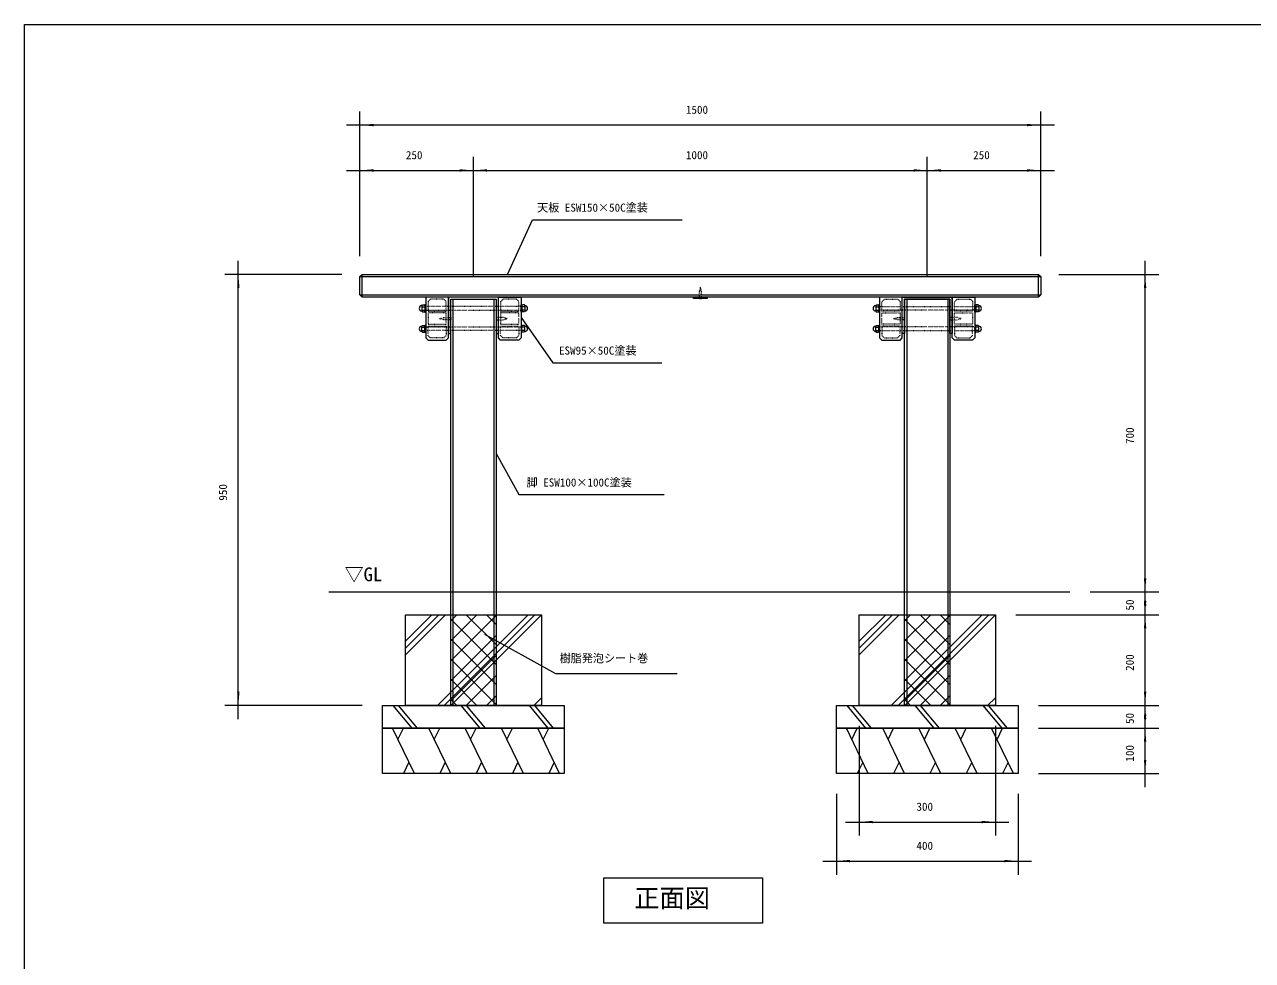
# Model space of a CAD drawing. Units: millimetres, scale not verified. Extents: x -2925 to 2925, y -2062 to 2062.
# Drawn here: x -2925 to -220, y 0 to 2062 of the extents above; entities that cross this region are included whole.
import ezdxf
from ezdxf.enums import TextEntityAlignment as Align

# ---------------------------------------------------------------- set-up
doc = ezdxf.new("R2010")
doc.units = ezdxf.units.MM
doc.header["$LTSCALE"] = 10
doc.linetypes.add('USER5', pattern=[0.208282, 0.069427, -0.138855])
doc.layers.add('0-1_IMPORTED', color=30, linetype='Continuous', lineweight=18)
doc.styles.add('ＭＳ ゴシック', font='')
doc.styles.get('ＭＳ ゴシック').set_extended_font_data('MS Gothic')

msp = doc.modelspace()

# ---------------------------------------------------------------- linework, layer by layer
at = {"layer": '0-1_IMPORTED', "color": 1}
for p, q in [((-2186, 1552), (-2186, 1871)), ((-686, 1552), (-686, 1871)), ((-2186, 1841), (-2216, 1841)), ((-686, 1841), (-2186, 1841)), ((-656, 1841), (-686, 1841)), ((-2186, 1552), (-2186, 1771)), ((-1936, 1507), (-1936, 1771)), ((-1936, 1507), (-1936, 1771)), ((-936, 1507), (-936, 1771)), ((-936, 1507), (-936, 1771)), ((-686, 1552), (-686, 1771)), ((-2216, 1741), (-2186, 1741)), ((-2186, 1741), (-1936, 1741)), ((-1966, 1741), (-1936, 1741)), ((-1936, 1741), (-1906, 1741)), ((-1936, 1741), (-936, 1741)), ((-966, 1741), (-936, 1741)), ((-936, 1741), (-906, 1741)), ((-936, 1741), (-686, 1741)), ((-686, 1741), (-656, 1741)), ((-2454, 1512), (-2454, 1542)), ((-456, 1512), (-456, 1542)), ((-2226, 1512), (-2484, 1512)), ((-2454, 562), (-2454, 1512)), ((-646, 1512), (-426, 1512)), ((-456, 812), (-456, 1512)), ((-456, 812), (-456, 842)), ((-577, 812), (-426, 812)), ((-577, 812), (-426, 812)), ((-456, 762), (-456, 812)), ((-456, 782), (-456, 812)), ((-456, 762), (-456, 792)), ((-741, 762), (-426, 762)), ((-741, 762), (-426, 762)), ((-456, 562), (-456, 762)), ((-456, 732), (-456, 762)), ((-1911.83, 719.09), (-1755.35, 632.65)), ((-1755.35, 632.65), (-1487, 632.65)), ((-456, 562), (-456, 592)), ((-2181, 562), (-2484, 562)), ((-2454, 532), (-2454, 562)), ((-691, 562), (-426, 562)), ((-691, 562), (-426, 562)), ((-456, 512), (-456, 562)), ((-456, 532), (-456, 562)), ((-456, 512), (-456, 542)), ((-1086, 517), (-1086, 275)), ((-786, 517), (-786, 275)), ((-691, 512), (-426, 512)), ((-691, 512), (-426, 512)), ((-456, 412), (-456, 512)), ((-456, 482), (-456, 512)), ((-691, 412), (-426, 412)), ((-456, 382), (-456, 412)), ((-1136, 367), (-1136, 189)), ((-736, 367), (-736, 189)), ((-1116, 305), (-1086, 305)), ((-1086, 305), (-786, 305)), ((-786, 305), (-756, 305)), ((-1166, 219), (-1136, 219)), ((-1136, 219), (-736, 219)), ((-736, 219), (-706, 219))]:
    msp.add_line(p, q, dxfattribs=at)
at = {"layer": '0-1_IMPORTED'}
for p, q in [((-2186, 1507), (-2181, 1512)), ((-2186, 1467), (-2186, 1507)), ((-2186, 1507), (-686, 1507)), ((-2181, 1512), (-691, 1512)), ((-2181, 1462), (-2181, 1512)), ((-691, 1512), (-686, 1507)), ((-691, 1462), (-691, 1512)), ((-686, 1507), (-686, 1467)), ((-2181, 1462), (-2186, 1467)), ((-2186, 1467), (-686, 1467)), ((-691, 1462), (-2181, 1462)), ((-686, 1467), (-691, 1462)), ((-2049.75, 1442.75), (-2049.5, 1442.75)), ((-2049.5, 1442.75), (-2048.49, 1444.5)), ((-2049.5, 1442.75), (-2049.5, 1431.25)), ((-2049.5, 1440.74), (-2043, 1440.74)), ((-2048.49, 1444.5), (-2044.01, 1444.5)), ((-2043, 1442.75), (-2044.01, 1444.5)), ((-2043, 1442.75), (-2043, 1431.25)), ((-1981, 1457), (-1981, 562)), ((-1891, 1457), (-1891, 562)), ((-1829, 1442.75), (-1827.99, 1444.5)), ((-1829, 1442.75), (-1829, 1431.25)), ((-1822.5, 1440.74), (-1829, 1440.74)), ((-1823.51, 1444.5), (-1827.99, 1444.5)), ((-1822.5, 1442.75), (-1823.51, 1444.5)), ((-1822.25, 1442.75), (-1822.5, 1442.75)), ((-1822.5, 1442.75), (-1822.5, 1431.25)), ((-1049.75, 1442.75), (-1049.5, 1442.75)), ((-1049.5, 1442.75), (-1048.49, 1444.5)), ((-1049.5, 1442.75), (-1049.5, 1431.25)), ((-1049.5, 1440.74), (-1043, 1440.74)), ((-1048.49, 1444.5), (-1044.01, 1444.5)), ((-1043, 1442.75), (-1044.01, 1444.5)), ((-1043, 1442.75), (-1043, 1431.25)), ((-981, 1457), (-981, 562)), ((-891, 1457), (-891, 562)), ((-829, 1442.75), (-827.99, 1444.5)), ((-829, 1442.75), (-829, 1431.25)), ((-822.5, 1440.74), (-829, 1440.74)), ((-823.51, 1444.5), (-827.99, 1444.5)), ((-822.5, 1442.75), (-823.51, 1444.5)), ((-822.25, 1442.75), (-822.5, 1442.75)), ((-822.5, 1442.75), (-822.5, 1431.25)), ((-2049.75, 1431.25), (-2049.5, 1431.25)), ((-2049.5, 1433.26), (-2043, 1433.26)), ((-2049.5, 1431.25), (-2048.49, 1429.5)), ((-2048.49, 1429.5), (-2044.01, 1429.5)), ((-2043, 1431.25), (-2044.01, 1429.5)), ((-1822.5, 1433.26), (-1829, 1433.26)), ((-1829, 1431.25), (-1827.99, 1429.5)), ((-1823.51, 1429.5), (-1827.99, 1429.5)), ((-1822.5, 1431.25), (-1823.51, 1429.5)), ((-1822.25, 1431.25), (-1822.5, 1431.25)), ((-1049.75, 1431.25), (-1049.5, 1431.25)), ((-1049.5, 1433.26), (-1043, 1433.26)), ((-1049.5, 1431.25), (-1048.49, 1429.5)), ((-1048.49, 1429.5), (-1044.01, 1429.5)), ((-1043, 1431.25), (-1044.01, 1429.5)), ((-822.5, 1433.26), (-829, 1433.26)), ((-829, 1431.25), (-827.99, 1429.5)), ((-823.51, 1429.5), (-827.99, 1429.5)), ((-822.5, 1431.25), (-823.51, 1429.5)), ((-822.25, 1431.25), (-822.5, 1431.25)), ((-2049.75, 1397.75), (-2049.5, 1397.75)), ((-2049.75, 1386.25), (-2049.5, 1386.25)), ((-2049.5, 1397.75), (-2048.49, 1399.5)), ((-2049.5, 1386.25), (-2049.5, 1397.75)), ((-2049.5, 1395.74), (-2043, 1395.74)), ((-2049.5, 1388.26), (-2043, 1388.26)), ((-2049.5, 1386.25), (-2048.49, 1384.5)), ((-2048.49, 1399.5), (-2044.01, 1399.5)), ((-2048.49, 1384.5), (-2044.01, 1384.5)), ((-2043, 1397.75), (-2044.01, 1399.5)), ((-2043, 1386.25), (-2044.01, 1384.5)), ((-2043, 1386.25), (-2043, 1397.75)), ((-1829, 1397.75), (-1827.99, 1399.5)), ((-1829, 1386.25), (-1829, 1397.75)), ((-1822.5, 1395.74), (-1829, 1395.74)), ((-1822.5, 1388.26), (-1829, 1388.26)), ((-1829, 1386.25), (-1827.99, 1384.5)), ((-1823.51, 1399.5), (-1827.99, 1399.5)), ((-1823.51, 1384.5), (-1827.99, 1384.5)), ((-1822.5, 1397.75), (-1823.51, 1399.5)), ((-1822.5, 1386.25), (-1823.51, 1384.5)), ((-1822.25, 1397.75), (-1822.5, 1397.75)), ((-1822.5, 1386.25), (-1822.5, 1397.75)), ((-1822.25, 1386.25), (-1822.5, 1386.25)), ((-1049.75, 1397.75), (-1049.5, 1397.75)), ((-1049.75, 1386.25), (-1049.5, 1386.25)), ((-1049.5, 1397.75), (-1048.49, 1399.5)), ((-1049.5, 1386.25), (-1049.5, 1397.75)), ((-1049.5, 1395.74), (-1043, 1395.74)), ((-1049.5, 1388.26), (-1043, 1388.26)), ((-1049.5, 1386.25), (-1048.49, 1384.5)), ((-1048.49, 1399.5), (-1044.01, 1399.5)), ((-1048.49, 1384.5), (-1044.01, 1384.5)), ((-1043, 1397.75), (-1044.01, 1399.5)), ((-1043, 1386.25), (-1044.01, 1384.5)), ((-1043, 1386.25), (-1043, 1397.75)), ((-829, 1397.75), (-827.99, 1399.5)), ((-829, 1386.25), (-829, 1397.75)), ((-822.5, 1395.74), (-829, 1395.74)), ((-822.5, 1388.26), (-829, 1388.26)), ((-829, 1386.25), (-827.99, 1384.5)), ((-823.51, 1399.5), (-827.99, 1399.5)), ((-823.51, 1384.5), (-827.99, 1384.5)), ((-822.5, 1397.75), (-823.51, 1399.5)), ((-822.5, 1386.25), (-823.51, 1384.5)), ((-822.25, 1397.75), (-822.5, 1397.75)), ((-822.5, 1386.25), (-822.5, 1397.75)), ((-822.25, 1386.25), (-822.5, 1386.25)), ((-2254.88, 812), (-622, 812)), ((-2086, 673.6), (-1997.6, 762)), ((-2086, 688.45), (-2012.45, 762)), ((-2086, 703.3), (-2027.3, 762)), ((-2015.17, 562), (-1815.17, 762)), ((-2000.32, 562), (-1800.32, 762)), ((-1986, 748.65), (-1972.65, 762)), ((-1986, 704.46), (-1928.46, 762)), ((-1986, 660.26), (-1886, 760.26)), ((-1985.47, 562), (-1786, 761.47)), ((-1886, 696.34), (-1951.66, 762)), ((-1886, 740.53), (-1907.47, 762)), ((-1086, 673.6), (-997.6, 762)), ((-1086, 688.45), (-1012.45, 762)), ((-1086, 703.3), (-1027.3, 762)), ((-1015.17, 562), (-815.17, 762)), ((-1000.32, 562), (-800.32, 762)), ((-986, 748.65), (-972.65, 762)), ((-986, 704.46), (-928.46, 762)), ((-986, 660.26), (-886, 760.26)), ((-985.47, 562), (-786, 761.47)), ((-886, 696.34), (-951.66, 762)), ((-886, 740.53), (-907.47, 762)), ((-1886, 652.15), (-1986, 752.15)), ((-886, 652.15), (-986, 752.15)), ((-1986, 616.07), (-1886, 716.07)), ((-1886, 607.95), (-1986, 707.95)), ((-986, 616.07), (-886, 716.07)), ((-886, 607.95), (-986, 707.95)), ((-1986, 571.87), (-1886, 671.87)), ((-1886, 563.76), (-1986, 663.76)), ((-986, 571.87), (-886, 671.87)), ((-886, 563.76), (-986, 663.76)), ((-1951.68, 562), (-1886, 627.68)), ((-951.68, 562), (-886, 627.68)), ((-1928.44, 562), (-1986, 619.56)), ((-928.44, 562), (-986, 619.56)), ((-1972.63, 562), (-1986, 575.37)), ((-1907.49, 562), (-1886, 583.49)), ((-1803.04, 562), (-1786, 579.04)), ((-972.63, 562), (-986, 575.37)), ((-907.49, 562), (-886, 583.49)), ((-803.04, 562), (-786, 579.04)), ((-2113.5, 562), (-2071.74, 512)), ((-2101.69, 562), (-2059.93, 512)), ((-1963.5, 562), (-1921.74, 512)), ((-1951.69, 562), (-1909.93, 512)), ((-1813.5, 562), (-1771.74, 512)), ((-1801.69, 562), (-1759.93, 512)), ((-1788.19, 562), (-1786, 564.19)), ((-1113.5, 562), (-1071.74, 512)), ((-1101.69, 562), (-1059.93, 512)), ((-963.5, 562), (-921.74, 512)), ((-951.69, 562), (-909.93, 512)), ((-813.5, 562), (-771.74, 512)), ((-801.69, 562), (-759.93, 512)), ((-788.19, 562), (-786, 564.19)), ((-2066, 412), (-2114.25, 512)), ((-2102.18, 487), (-2090.12, 512)), ((-1986, 412), (-2034.25, 512)), ((-2022.18, 487), (-2010.12, 512)), ((-1906, 412), (-1954.25, 512)), ((-1942.18, 487), (-1930.12, 512)), ((-1826, 412), (-1874.25, 512)), ((-1862.18, 487), (-1850.12, 512)), ((-1746, 412), (-1794.25, 512)), ((-1782.18, 487), (-1770.12, 512)), ((-1066, 412), (-1114.25, 512)), ((-1102.18, 487), (-1090.12, 512)), ((-986, 412), (-1034.25, 512)), ((-1022.18, 487), (-1010.12, 512)), ((-906, 412), (-954.25, 512)), ((-942.18, 487), (-930.12, 512)), ((-826, 412), (-874.25, 512)), ((-862.18, 487), (-850.12, 512)), ((-746, 412), (-794.25, 512)), ((-782.18, 487), (-770.12, 512)), ((-2078.06, 437), (-2090.12, 412)), ((-1998.06, 437), (-2010.12, 412)), ((-1918.06, 437), (-1930.12, 412)), ((-1838.06, 437), (-1850.12, 412)), ((-1758.06, 437), (-1770.12, 412)), ((-1078.06, 437), (-1090.12, 412)), ((-998.06, 437), (-1010.12, 412)), ((-918.06, 437), (-930.12, 412)), ((-838.06, 437), (-850.12, 412)), ((-758.06, 437), (-770.12, 412))]:
    msp.add_line(p, q, dxfattribs=at)
for points in [[(-2925, 2062.5), (2925, 2062.5), (2925, -2062.5), (-2925, -2062.5)], [(-2041, 1462), (-2041, 1372), (-2036, 1367), (-1996, 1367), (-1991, 1372), (-1991, 1462)], [(-1881, 1382), (-1881, 1457), (-1881, 1462), (-1886, 1462), (-1986, 1462), (-1991, 1462), (-1991, 1457), (-1991, 1382), (-1986, 1382), (-1986, 1457), (-1886, 1457), (-1886, 1382)], [(-1831, 1462), (-1831, 1372), (-1836, 1367), (-1876, 1367), (-1881, 1372), (-1881, 1462)], [(-1451, 1462), (-1421, 1462), (-1421, 1459), (-1451, 1459)], [(-1041, 1462), (-1041, 1372), (-1036, 1367), (-996, 1367), (-991, 1372), (-991, 1462)], [(-991, 1382), (-991, 1457), (-991, 1462), (-986, 1462), (-886, 1462), (-881, 1462), (-881, 1457), (-881, 1382), (-886, 1382), (-886, 1457), (-986, 1457), (-986, 1382)], [(-831, 1462), (-831, 1372), (-836, 1367), (-876, 1367), (-881, 1372), (-881, 1462)], [(-2041, 1445), (-2043, 1445), (-2043, 1429), (-2041, 1429)], [(-1986, 1457), (-1886, 1457), (-1886, 562), (-1986, 562)], [(-1831, 1445), (-1829, 1445), (-1829, 1429), (-1831, 1429)], [(-1041, 1445), (-1043, 1445), (-1043, 1429), (-1041, 1429)], [(-986, 1457), (-886, 1457), (-886, 562), (-986, 562)], [(-831, 1445), (-829, 1445), (-829, 1429), (-831, 1429)], [(-2041, 1384), (-2043, 1384), (-2043, 1400), (-2041, 1400)], [(-1831, 1384), (-1829, 1384), (-1829, 1400), (-1831, 1400)], [(-1041, 1384), (-1043, 1384), (-1043, 1400), (-1041, 1400)], [(-831, 1384), (-829, 1384), (-829, 1400), (-831, 1400)], [(-2086, 762), (-1786, 762), (-1786, 562), (-2086, 562)], [(-1986, 762), (-1886, 762), (-1886, 562), (-1986, 562)], [(-1086, 762), (-786, 762), (-786, 562), (-1086, 562)], [(-2136, 562), (-1736, 562), (-1736, 512), (-2136, 512)], [(-1136, 562), (-736, 562), (-736, 512), (-1136, 512)], [(-2136, 512), (-1736, 512), (-1736, 412), (-2136, 412)], [(-1136, 512), (-736, 512), (-736, 412), (-1136, 412)], [(-1648.7, 182), (-1298.7, 182), (-1298.7, 82), (-1648.7, 82)]]:
    msp.add_lwpolyline(points, close=True, dxfattribs=at)
at = {"layer": '0-1_IMPORTED', "color": 1}
for points in [[(-1861, 1512), (-1806, 1632), (-1476, 1632)], [(-1831, 1417), (-1761, 1317), (-1521, 1317)], [(-1886, 1117), (-1836, 1027), (-1516, 1027)]]:
    msp.add_lwpolyline(points, dxfattribs=at)
at = {"layer": '0-1_IMPORTED', "linetype": 'USER5'}
for points in [[(-1438.57, 1459), (-1433.43, 1459), (-1433.43, 1474), (-1436, 1483.45), (-1438.57, 1474)], [(-1831, 1441), (-2041, 1441), (-2041, 1433), (-1831, 1433)], [(-2036, 1452), (-2036, 1431), (-1996, 1431), (-1996, 1452), (-2001, 1457), (-2031, 1457)], [(-1876, 1452), (-1876, 1431), (-1836, 1431), (-1836, 1452), (-1841, 1457), (-1871, 1457)], [(-1041, 1441), (-831, 1441), (-831, 1433), (-1041, 1433)], [(-996, 1452), (-996, 1431), (-1036, 1431), (-1036, 1452), (-1031, 1457), (-1001, 1457)], [(-836, 1452), (-836, 1431), (-876, 1431), (-876, 1452), (-871, 1457), (-841, 1457)], [(-2036, 1427), (-2036, 1402), (-1996, 1402), (-1996, 1427)], [(-1986, 1417.07), (-1986, 1411.93), (-2001, 1411.93), (-2010.45, 1414.5), (-2001, 1417.07)], [(-1886, 1417.07), (-1886, 1411.93), (-1871, 1411.93), (-1861.55, 1414.5), (-1871, 1417.07)], [(-1876, 1427), (-1876, 1402), (-1836, 1402), (-1836, 1427)], [(-996, 1427), (-996, 1402), (-1036, 1402), (-1036, 1427)], [(-986, 1417.07), (-986, 1411.93), (-1001, 1411.93), (-1010.45, 1414.5), (-1001, 1417.07)], [(-886, 1417.07), (-886, 1411.93), (-871, 1411.93), (-861.55, 1414.5), (-871, 1417.07)], [(-836, 1427), (-836, 1402), (-876, 1402), (-876, 1427)], [(-1831, 1388), (-2041, 1388), (-2041, 1396), (-1831, 1396)], [(-2036, 1377), (-2036, 1398), (-1996, 1398), (-1996, 1377), (-2001, 1372), (-2031, 1372)], [(-1876, 1377), (-1876, 1398), (-1836, 1398), (-1836, 1377), (-1841, 1372), (-1871, 1372)], [(-1041, 1388), (-831, 1388), (-831, 1396), (-1041, 1396)], [(-996, 1377), (-996, 1398), (-1036, 1398), (-1036, 1377), (-1031, 1372), (-1001, 1372)], [(-836, 1377), (-836, 1398), (-876, 1398), (-876, 1377), (-871, 1372), (-841, 1372)]]:
    msp.add_lwpolyline(points, close=True, dxfattribs=at)
at = {"layer": '0-1_IMPORTED'}
for centre, start, end in [((-2049.75, 1437), 90, 270), ((-1822.25, 1437), 270, 90), ((-1049.75, 1437), 90, 270), ((-822.25, 1437), 270, 90), ((-2049.75, 1392), 90, 270), ((-1822.25, 1392), 270, 90), ((-1049.75, 1392), 90, 270), ((-822.25, 1392), 270, 90)]:
    msp.add_arc(centre, 5.75, start, end, dxfattribs=at)
at = {"layer": '0-1_IMPORTED', "color": 1}
for points in [[(-2186, 1841), (-2156, 1843.62), (-2156, 1838.38)], [(-686, 1841), (-716, 1838.38), (-716, 1843.62)], [(-2186, 1741), (-2156, 1743.62), (-2156, 1738.38)], [(-1936, 1741), (-1966, 1738.38), (-1966, 1743.62)], [(-1936, 1741), (-1906, 1743.62), (-1906, 1738.38)], [(-936, 1741), (-966, 1738.38), (-966, 1743.62)], [(-936, 1741), (-906, 1743.62), (-906, 1738.38)], [(-686, 1741), (-716, 1738.38), (-716, 1743.62)], [(-2454, 1512), (-2451.38, 1482), (-2456.62, 1482)], [(-456, 1512), (-453.38, 1482), (-458.62, 1482)], [(-456, 812), (-458.62, 842), (-453.38, 842)], [(-456, 812), (-453.38, 782), (-458.62, 782)], [(-456, 762), (-458.62, 792), (-453.38, 792)], [(-456, 762), (-453.38, 732), (-458.62, 732)], [(-2454, 562), (-2456.62, 592), (-2451.38, 592)], [(-456, 562), (-458.62, 592), (-453.38, 592)], [(-456, 562), (-453.38, 532), (-458.62, 532)], [(-456, 512), (-458.62, 542), (-453.38, 542)], [(-456, 512), (-453.38, 482), (-458.62, 482)], [(-456, 412), (-458.62, 442), (-453.38, 442)], [(-1086, 305), (-1056, 307.62), (-1056, 302.38)], [(-786, 305), (-816, 302.38), (-816, 307.62)], [(-1136, 219), (-1106, 221.62), (-1106, 216.38)], [(-736, 219), (-766, 216.38), (-766, 221.62)]]:
    msp.add_solid(points, dxfattribs=at)

# ---------------------------------------------------------------- texts
at = {"layer": '0-1_IMPORTED', "color": 7, "style": 'ＭＳ ゴシック'}
for s, height, p in [('1500', 17.91, (-1467.75, 1860.45)), ('250', 17.91, (-2084.81, 1760.45)), ('1000', 17.91, (-1467.75, 1760.45)), ('250', 17.91, (-834.81, 1760.45)), ('天板 ESW150×50C塗装', 17.91, (-1795.58, 1644.7)), ('ESW95×50C塗装', 17.91, (-1747.36, 1329.7)), ('脚 ESW100×100C塗装', 17.91, (-1818.79, 1038.98)), ('▽GL', 30.52, (-2219.72, 826.47)), ('樹脂発泡シート巻', 17.91, (-1746.11, 651.6)), ('300', 17.91, (-959.81, 324.45)), ('400', 17.91, (-959.81, 238.45)), ('正面図', 40.7, (-1581.4, 104.86))]:
    msp.add_text(s, height=height, dxfattribs=at).set_placement(p, align=Align.BOTTOM_LEFT)
for s, p in [('700', (-475.44, 1138.19)), ('950', (-2473.45, 1013.19)), ('50', (-475.44, 771.13)), ('200', (-475.44, 638.19)), ('50', (-475.44, 521.13)), ('100', (-475.44, 438.19))]:
    msp.add_text(s, height=17.91, rotation=90, dxfattribs=at).set_placement(p, align=Align.BOTTOM_LEFT)

doc.saveas('drawing.dxf')
